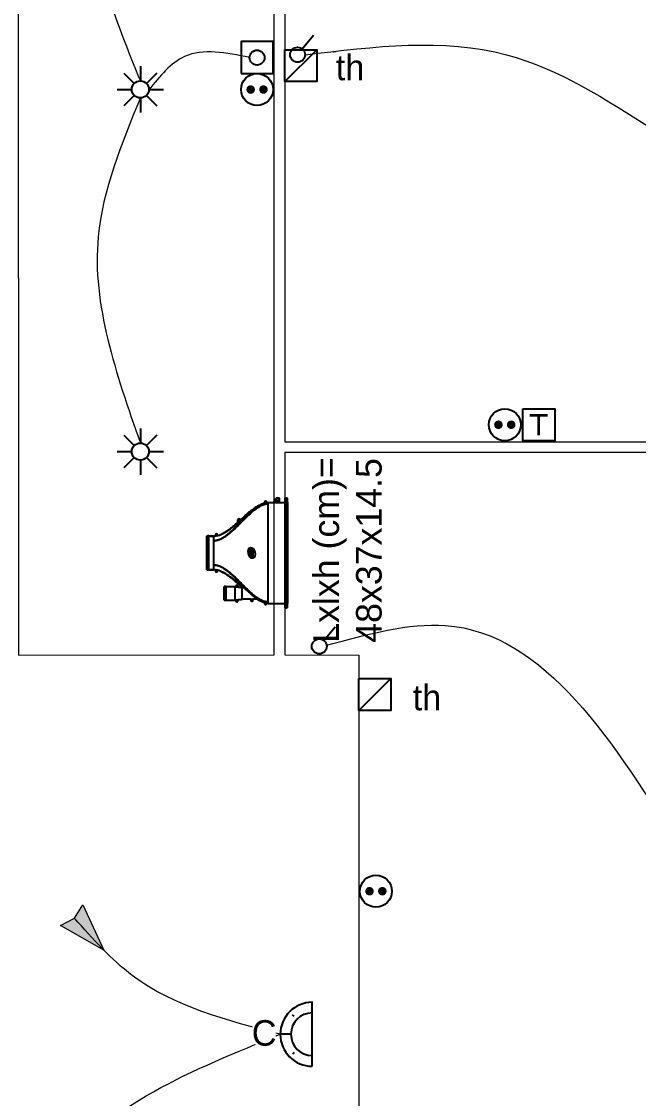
# Model space of a CAD drawing. Header units: millimetres. Extents: x 449410 to 506007, y -379864 to -318775.
# Drawn here: x 471650 to 474544, y -337334 to -332279 of the extents above; entities that cross this region are included whole.
import ezdxf
from ezdxf import colors
from ezdxf.entities.mleader import LeaderData, LeaderLine
from ezdxf.math import Vec2, Vec3

# ---------------------------------------------------------------- set-up
doc = ezdxf.new("R2010")
doc.units = ezdxf.units.MM
doc.set_wipeout_variables(frame=1)
doc.layers.add('_GAZELEC-RESERVATION', color=1, linetype='Continuous', lineweight=18)
for name, color, linetype in [('prlm-CHAUFF', 30, 'Continuous'), ('prlm-ELEC-CFA', 181, 'Continuous'), ('prlm-ELEC-CFO', 201, 'Continuous')]:
    doc.layers.add(name, color=color, linetype=linetype)
doc.layers.add('prlm-xpoly', color=7, linetype='Continuous', plot=False)
doc.styles.add('prlm-elec-cfa', font='comic.ttf', dxfattribs={"height": 12})
doc.styles.add('prlm-elec-cfo', font='comic.ttf', dxfattribs={"height": 12})
doc.styles.get("Standard").update_dxf_attribs({"font": 'arial.ttf'})

# ---------------------------------------------------------------- blocks, each defined once
blk = doc.blocks.new('xi.twintop')
at = {"layer": 'prlm-CHAUFF', "ltscale": 50}
for p, q in [((-8, 35.6), (8, 35.6)), ((-7.9, 36.5), (7.9, 36.5)), ((-7.9, 35.6), (-7.9, 33.5)), ((-7.9, 33.5), (-7.9, 35.6)), ((7.9, 35.6), (7.9, 33.5)), ((7.9, 33.5), (7.9, 35.6)), ((-8.61, 31.95), (-8.61, 32.05)), ((-8.61, 32.05), (-8.51, 32.05)), ((-8.51, 31.95), (-8.61, 31.95)), ((-8.51, 32.16), (-8.41, 32.16)), ((-8.51, 32.05), (-8.51, 32.16)), ((-8.51, 31.84), (-8.51, 31.95)), ((-8.41, 31.84), (-8.51, 31.84)), ((-7.9, 32.5), (-8.46, 32.5)), ((-8.46, 31.5), (-8.16, 31.5)), ((-8.41, 32.16), (-8.41, 32.05)), ((-8.41, 32.05), (-8.3, 32.05)), ((-8.3, 31.95), (-8.41, 31.95)), ((-8.41, 31.95), (-8.41, 31.84)), ((-8.3, 32.05), (-8.3, 31.95)), ((-8.16, 31.5), (-7.95, 32.18)), ((-7.9, 32.5), (-7.95, 32.18)), ((-5.67, 33.5), (-7.9, 33.5)), ((5.67, 33.5), (-5.67, 33.5)), ((7.9, 33.5), (5.67, 33.5)), ((7.95, 32.18), (7.9, 32.5)), ((7.9, 32.5), (8.46, 32.5)), ((8.16, 31.5), (7.95, 32.18)), ((8.46, 31.5), (8.16, 31.5)), ((8.3, 31.95), (8.3, 32.05)), ((8.3, 32.05), (8.41, 32.05)), ((8.41, 31.95), (8.3, 31.95)), ((8.41, 32.16), (8.51, 32.16)), ((8.41, 32.05), (8.41, 32.16)), ((8.41, 31.84), (8.41, 31.95)), ((8.51, 31.84), (8.41, 31.84)), ((8.51, 32.16), (8.51, 32.05)), ((8.51, 32.05), (8.61, 32.05)), ((8.61, 31.95), (8.51, 31.95)), ((8.51, 31.95), (8.51, 31.84)), ((8.61, 32.05), (8.61, 31.95)), ((-15.75, 27.6), (-22.25, 27.6)), ((-22.15, 28.5), (-15.85, 28.5)), ((-22.15, 27.6), (-22.15, 23.5)), ((-22.15, 27.6), (-22.15, 23.5)), ((-15.85, 27.6), (-15.85, 23.5)), ((-15.85, 27.6), (-15.85, 23.5)), ((-9.41, 28.48), (-9.41, 28.48)), ((9.12, 29.02), (9.09, 29.02)), ((9.41, 28.48), (9.38, 28.48)), ((-22.56, 22.55), (-22.45, 22.55)), ((-22.56, 22.45), (-22.56, 22.55)), ((-22.45, 22.45), (-22.56, 22.45)), ((-22.45, 22.66), (-22.35, 22.66)), ((-22.45, 22.55), (-22.45, 22.66)), ((-22.45, 22.34), (-22.45, 22.45)), ((-22.35, 22.34), (-22.45, 22.34)), ((-22.4, 23), (-21.97, 23)), ((-21.85, 22), (-22.4, 22)), ((-22.35, 22.66), (-22.35, 22.55)), ((-22.35, 22.55), (-22.24, 22.55)), ((-22.24, 22.45), (-22.35, 22.45)), ((-22.35, 22.45), (-22.35, 22.34)), ((-22.24, 22.55), (-22.24, 22.45)), ((-15.85, 23.5), (-22.15, 23.5)), ((-21.97, 23), (-21.85, 22.06)), ((-21.85, 22.06), (-21.85, 22)), ((-16.2, 19.84), (-14.13, 22)), ((-14.13, 22), (-16.2, 19.84)), ((-16.15, 22.06), (-16.03, 23)), ((-16.15, 22), (-16.15, 22.06)), ((-15.6, 22), (-16.15, 22)), ((-16.03, 23), (-15.6, 23)), ((-15.76, 22.45), (-15.76, 22.55)), ((-15.76, 22.55), (-15.65, 22.55)), ((-15.65, 22.45), (-15.76, 22.45)), ((-15.65, 22.66), (-15.55, 22.66)), ((-15.65, 22.55), (-15.65, 22.66)), ((-15.65, 22.34), (-15.65, 22.45)), ((-15.55, 22.34), (-15.65, 22.34)), ((-15.55, 22.66), (-15.55, 22.55)), ((-15.55, 22.55), (-15.44, 22.55)), ((-15.55, 22.45), (-15.55, 22.34)), ((-15.44, 22.45), (-15.55, 22.45)), ((-15.44, 22.55), (-15.44, 22.45)), ((14.83, 21), (13.83, 22)), ((13.83, 22), (15.44, 22)), ((15.44, 21), (14.83, 21)), ((15.28, 21.45), (15.28, 21.55)), ((15.28, 21.55), (15.39, 21.55)), ((15.39, 21.45), (15.28, 21.45)), ((15.39, 21.66), (15.49, 21.66)), ((15.39, 21.55), (15.39, 21.66)), ((15.39, 21.34), (15.39, 21.45)), ((15.49, 21.34), (15.39, 21.34)), ((15.49, 21.66), (15.49, 21.55)), ((15.49, 21.55), (15.6, 21.55)), ((15.49, 21.45), (15.49, 21.34)), ((15.6, 21.45), (15.49, 21.45)), ((15.6, 21.55), (15.6, 21.45)), ((-22.36, 15.45), (-22.36, 15.55)), ((-22.36, 15.55), (-22.25, 15.55)), ((-22.25, 15.45), (-22.36, 15.45)), ((-22.25, 15.66), (-22.15, 15.66)), ((-22.25, 15.55), (-22.25, 15.66)), ((-22.25, 15.34), (-22.25, 15.45)), ((-22.15, 15.34), (-22.25, 15.34)), ((-22.2, 16), (-21.65, 16)), ((-22.15, 15.66), (-22.15, 15.55)), ((-22.15, 15.55), (-22.04, 15.55)), ((-22.15, 15.45), (-22.15, 15.34)), ((-22.04, 15.45), (-22.15, 15.45)), ((-22.04, 15.55), (-22.04, 15.45)), ((-21.8, 20), (-16.2, 20)), ((-21.8, 16), (-21.8, 20)), ((-21.8, 16), (-21.8, 20)), ((-21.65, 16), (-21.65, 15)), ((-16.2, 19.84), (-16.2, 20)), ((-16.2, 19.84), (-16.2, 20)), ((-21.65, 15), (-22.2, 15)), ((-21.8, 12.88), (-21.8, 15)), ((-21.8, 12.88), (-21.8, 15)), ((-23.96, 8.95), (-23.96, 9.05)), ((-23.96, 9.05), (-23.85, 9.05)), ((-23.85, 8.95), (-23.96, 8.95)), ((-23.85, 9.16), (-23.75, 9.16)), ((-23.85, 9.05), (-23.85, 9.16)), ((-23.85, 8.84), (-23.85, 8.95)), ((-23.75, 8.84), (-23.85, 8.84)), ((-23.8, 9.5), (-23.19, 9.5)), ((-23.36, 8.5), (-23.8, 8.5)), ((-23.75, 9.16), (-23.75, 9.05)), ((-23.75, 9.05), (-23.64, 9.05)), ((-23.75, 8.95), (-23.75, 8.84)), ((-23.64, 8.95), (-23.75, 8.95)), ((23.7, 8), (-23.7, 8)), ((-23.7, 8), (-23.7, 0)), ((-23.64, 9.05), (-23.64, 8.95)), ((-23.36, 8.42), (-23.36, 8.5)), ((23.19, 9.5), (23.8, 9.5)), ((23.36, 8.42), (23.36, 8.5)), ((23.8, 8.5), (23.36, 8.5)), ((23.64, 8.95), (23.64, 9.05)), ((23.64, 9.05), (23.75, 9.05)), ((23.75, 8.95), (23.64, 8.95)), ((23.7, 8), (23.7, 0)), ((23.75, 9.16), (23.85, 9.16)), ((23.75, 9.05), (23.75, 9.16)), ((23.75, 8.84), (23.75, 8.95)), ((23.85, 8.84), (23.75, 8.84)), ((23.85, 9.16), (23.85, 9.05)), ((23.85, 9.05), (23.96, 9.05)), ((23.85, 8.95), (23.85, 8.84)), ((23.96, 8.95), (23.85, 8.95)), ((23.96, 9.05), (23.96, 8.95)), ((-25.75, 0), (-25.75, -0.73)), ((25.75, 0), (-25.75, 0)), ((24.18, 4.47), (23.7, 4.81)), ((24.06, 4.42), (23.7, 4.66)), ((23.7, 2.6), (24.06, 2.6)), ((23.7, 2.57), (23.73, 2.6)), ((23.79, 2.6), (23.88, 2.51)), ((23.88, 2.51), (23.97, 2.6)), ((24.04, 2.6), (24.13, 2.51)), ((24.06, 2.6), (24.06, 4.42)), ((24.64, 4.04), (24.06, 4.42)), ((24.64, 2.6), (24.06, 2.6)), ((24.13, 2.51), (24.22, 2.6)), ((24.2, 4.46), (24.18, 4.47)), ((24.18, 2.56), (24.24, 2.51)), ((24.54, 4.24), (24.2, 4.46)), ((24.24, 2.51), (24.3, 2.58)), ((24.28, 2.6), (24.37, 2.51)), ((24.35, 4.85), (24.33, 4.89)), ((24.35, 4.36), (24.35, 4.85)), ((24.35, 4.85), (24.36, 4.85)), ((24.37, 2.51), (24.46, 2.6)), ((24.41, 4.79), (24.43, 4.83)), ((24.41, 4.79), (24.41, 4.32)), ((25.01, 4.43), (24.41, 4.79)), ((24.42, 2.57), (24.48, 2.51)), ((24.43, 4.83), (25.04, 4.47)), ((24.48, 2.51), (24.56, 2.58)), ((24.54, 2.6), (24.63, 2.51)), ((24.63, 2.51), (24.72, 2.6)), ((24.64, 4.04), (24.72, 4.01)), ((24.64, 2.6), (24.64, 4.04)), ((24.72, 2.65), (24.64, 2.6)), ((24.64, 2.6), (24.64, 2.6)), ((25.66, 2.6), (24.64, 2.6)), ((24.7, 2.58), (24.77, 2.51)), ((24.72, 4.01), (24.72, 2.65)), ((24.72, 2.65), (25.71, 2.65)), ((24.73, 2.6), (24.82, 2.51)), ((24.77, 2.51), (24.79, 2.53)), ((24.82, 2.51), (24.91, 2.6)), ((24.9, 2.59), (24.98, 2.51)), ((24.98, 2.51), (25.07, 2.6)), ((25.04, 4.47), (25.01, 4.43)), ((25.01, 4.25), (25.01, 4.43)), ((25.02, 4.42), (25.01, 4.43)), ((25.06, 4.46), (25.02, 4.42)), ((25.02, 4.42), (25.02, 4.25)), ((25.28, 4.25), (25.02, 4.42)), ((25.02, 2.54), (25.05, 2.51)), ((25.04, 4.47), (25.06, 4.46)), ((25.05, 2.51), (25.09, 2.55)), ((25.06, 4.46), (25.39, 4.24)), ((25.06, 2.58), (25.13, 2.51)), ((25.13, 2.51), (25.22, 2.6)), ((25.19, 2.57), (25.25, 2.51)), ((25.25, 2.51), (25.34, 2.6)), ((25.27, 2.53), (25.29, 2.51)), ((25.29, 2.51), (25.32, 2.54)), ((25.31, 2.56), (25.36, 2.51)), ((25.36, 2.51), (25.45, 2.6)), ((25.4, 2.55), (25.44, 2.51)), ((25.44, 2.51), (25.53, 2.6)), ((25.48, 2.54), (25.51, 2.51)), ((25.51, 2.51), (25.6, 2.6)), ((25.53, 2.53), (25.55, 2.51)), ((25.55, 2.51), (25.64, 2.6)), ((25.71, 2.65), (25.66, 2.6)), ((25.66, 2.6), (25.66, 2.6)), ((25.71, 2.65), (25.71, 4.01)), ((25.75, 0), (25.75, -0.73)), ((-25.75, -0.81), (-25.75, -0.73)), ((-25.75, -0.73), (25.75, -0.73)), ((-25.75, -1.3), (-25.75, -0.81)), ((25.75, -0.81), (-25.75, -0.81)), ((-25.75, -1.3), (25.75, -1.3)), ((23.75, -0.99), (-23.75, -0.99)), ((-23.75, -1.06), (-23.75, -0.99)), ((-23.55, -0.99), (-23.75, -1.06)), ((-23.75, -1.06), (23.75, -1.06)), ((23.75, -1.11), (-23.75, -1.11)), ((-23.75, -1.16), (-23.75, -1.11)), ((-23.59, -1.11), (-23.75, -1.16)), ((-23.75, -1.16), (23.75, -1.16)), ((23.75, -1.2), (-23.75, -1.2)), ((-23.75, -1.23), (-23.75, -1.2)), ((-23.64, -1.2), (-23.75, -1.23)), ((-23.75, -1.23), (23.75, -1.23)), ((23.75, -1.26), (-23.75, -1.26)), ((-23.75, -1.28), (-23.75, -1.26)), ((-23.68, -1.26), (-23.75, -1.28)), ((-23.75, -1.28), (23.75, -1.28)), ((23.75, -1.29), (-23.75, -1.29)), ((-23.75, -1.3), (-23.75, -1.29)), ((-23.73, -1.29), (-23.75, -1.3)), ((-23.75, -1.3), (23.75, -1.3)), ((23.75, -1.06), (23.55, -0.99)), ((23.75, -1.16), (23.59, -1.11)), ((23.75, -1.23), (23.64, -1.2)), ((23.75, -1.28), (23.68, -1.26)), ((23.75, -1.3), (23.73, -1.29)), ((23.75, -0.99), (23.75, -1.06)), ((23.75, -1.11), (23.75, -1.16)), ((23.75, -1.2), (23.75, -1.23)), ((23.75, -1.26), (23.75, -1.28)), ((23.75, -1.29), (23.75, -1.3)), ((25.75, -0.73), (25.75, -0.81)), ((25.75, -1.3), (25.75, -0.81))]:
    blk.add_line(p, q, dxfattribs=at)
for centre, radius in [((-8.46, 32), 0.3), ((-8.46, 32), 0.25), ((8.46, 32), 0.3), ((8.46, 32), 0.25), ((-22.4, 22.5), 0.3), ((-22.4, 22.5), 0.25), ((-15.6, 22.5), 0.3), ((-15.6, 22.5), 0.25), ((15.44, 21.5), 0.3), ((15.44, 21.5), 0.25), ((-22.2, 15.5), 0.3), ((-22.2, 15.5), 0.25), ((-23.8, 9), 0.3), ((-23.8, 9), 0.25), ((23.8, 9), 0.3), ((23.8, 9), 0.25)]:
    blk.add_circle(centre, radius, dxfattribs=at)
for centre, radius, start, end in [((-6.01, 35.83), 2, 160.5755, 186.7441), ((-6.01, 35.83), 2, 160.5755, 186.7441), ((6.01, 35.83), 2, 353.2559, 19.4245), ((6.01, 35.83), 2, 353.2559, 19.4245), ((-19.51, 34.47), 11.74, 332.3321, 345.441), ((-19.16, 34.32), 11.35, 332.1374, 345.6929), ((-8.46, 32), 0.5, 90, 270), ((-15.67, 33.51), 7.77, 352.5456, 359.9423), ((-15.72, 33.51), 7.82, 352.5763, 359.9264), ((-15.07, 33.49), 7.17, 352.0923, 353.5448), ((-15.07, 33.49), 7.17, 353.9053, 0.1157), ((15.11, 33.49), 7.25, 179.9215, 187.8382), ((15.67, 33.51), 7.77, 180.0577, 187.4544), ((15.72, 33.51), 7.82, 180.0736, 187.4237), ((21.1, 34.98), 13.43, 192.9954, 216.0824), ((19.16, 34.32), 11.35, 194.4106, 207.8626), ((8.46, 32), 0.5, 270, 90), ((-20.26, 27.83), 2, 160.5755, 186.7441), ((-20.26, 27.83), 2, 160.5755, 186.7441), ((-17.74, 27.83), 2, 353.2559, 19.4245), ((-17.74, 27.83), 2, 353.2559, 19.4245), ((-43.13, 48.06), 39, 319.3887, 329.86), ((-43.13, 48.06), 39, 319.3887, 329.8601), ((-26.92, 38.17), 20.01, 331.0483, 332.7983), ((-26.92, 38.17), 20.01, 331.0482, 332.7982), ((26.92, 38.17), 20.01, 207.2018, 208.9518), ((43.13, 48.06), 39, 210.1399, 220.6113), ((43.13, 48.06), 39, 212.5506, 220.6113), ((-22.4, 22.5), 0.5, 90, 270), ((-15.6, 22.5), 0.5, 270, 90), ((-22.51, 30.1), 11.66, 315.9701, 320.4245), ((-22.76, 30.33), 11.99, 316.0326, 320.3619), ((22.51, 30.1), 11.66, 219.5755, 224.0299), ((22.76, 30.33), 11.99, 219.6381, 223.9674), ((15.44, 21.5), 0.5, 270, 90), ((-22.2, 15.5), 0.5, 90, 270), ((-2.48, -0.77), 23.65, 136.4099, 144.7501), ((-44.74, 40.05), 35.1, 315.7111, 319.5265), ((-23.8, 9), 0.5, 90, 270), ((-11.41, 6.64), 12.12, 163.7263, 166.3852), ((17.64, -7.23), 13.85, 61.9182, 64.0515), ((17.76, -6.88), 13.43, 62.115, 63.7632), ((23.8, 9), 0.5, 270, 90), ((18.29, -6.04), 12.5, 61.3177, 61.5903), ((24.75, 5.45), 0.703, 233.033, 242.9325), ((24.72, 5.11), 0.448, 214.6713, 225.4982), ((25.88, 4.92), 0.836, 234.1326, 239.2425), ((18.29, -6.04), 12.5, 53.7494, 55.0637)]:
    blk.add_arc(centre, radius, start, end, dxfattribs=at)
blk.add_ellipse((0, 15.55), major_axis=(2.49, 0.57), ratio=0.600775, dxfattribs=at)
for points, knots in [([(-5.67, 33.5), (-5.67, 33.33), (-5.68, 33.16), (-5.7, 32.82), (-5.72, 32.65), (-5.8, 32.15), (-5.87, 31.82), (-6.05, 31.16), (-6.16, 30.84), (-6.41, 30.21), (-6.55, 29.9), (-7, 29), (-7.34, 28.43), (-8.08, 27.34), (-8.47, 26.81), (-9.69, 25.27), (-10.57, 24.3), (-12.38, 22.39), (-13.32, 21.46), (-15.19, 19.6), (-16.12, 18.67), (-17.95, 16.77), (-18.84, 15.8), (-20.08, 14.27), (-20.47, 13.75), (-21.03, 12.94), (-21.21, 12.66), (-21.55, 12.09), (-21.72, 11.8), (-22.17, 10.91), (-22.43, 10.31), (-22.7, 9.36), (-22.77, 9.03), (-22.86, 8.47), (-22.88, 8.24), (-22.89, 8)], [0, 0, 0, 0, 0.015625, 0.015625, 0.03125, 0.03125, 0.0625, 0.0625, 0.09375, 0.09375, 0.125, 0.125, 0.1875, 0.1875, 0.25, 0.25, 0.375, 0.375, 0.5, 0.5, 0.625, 0.625, 0.75, 0.75, 0.8125, 0.8125, 0.84375, 0.84375, 0.875, 0.875, 0.9375, 0.9375, 0.96875, 0.96875, 0.9907189, 0.9907189, 0.9907189, 0.9907189]), ([(-18.04, 17.26), (-16.85, 18.51), (-15.59, 19.7), (-13.1, 22.1), (-11.85, 23.3), (-10.07, 25.17), (-9.49, 25.81), (-8.39, 27.13), (-7.87, 27.82), (-7.16, 28.91), (-6.93, 29.29), (-6.52, 30.07), (-6.33, 30.48), (-6.02, 31.31), (-5.89, 31.74), (-5.76, 32.39), (-5.73, 32.61), (-5.69, 32.95), (-5.69, 33.06), (-5.67, 33.28), (-5.67, 33.39), (-5.67, 33.5)], [0, 0, 0, 0, 0.25, 0.25, 0.5, 0.5, 0.625, 0.625, 0.75, 0.75, 0.8125, 0.8125, 0.875, 0.875, 0.9375, 0.9375, 0.96875, 0.96875, 0.984375, 0.984375, 1, 1, 1, 1]), ([(5.67, 33.5), (5.67, 33.33), (5.68, 33.16), (5.71, 32.81), (5.73, 32.64), (5.81, 32.14), (5.88, 31.8), (6.08, 31.14), (6.2, 30.82), (6.47, 30.19), (6.62, 29.88), (7.1, 28.98), (7.46, 28.42), (8.23, 27.34), (8.65, 26.82), (9.93, 25.3), (10.84, 24.34), (12.72, 22.46), (13.69, 21.54), (15.61, 19.69), (16.57, 18.77), (18.43, 16.87), (19.34, 15.9), (20.59, 14.36), (20.99, 13.83), (21.55, 13), (21.73, 12.72), (22.07, 12.15), (22.24, 11.85), (22.69, 10.95), (22.94, 10.33), (23.21, 9.37), (23.28, 9.05), (23.36, 8.48), (23.38, 8.24), (23.39, 8)], [0, 0, 0, 0, 0.015625, 0.015625, 0.03125, 0.03125, 0.0625, 0.0625, 0.09375, 0.09375, 0.125, 0.125, 0.1875, 0.1875, 0.25, 0.25, 0.375, 0.375, 0.5, 0.5, 0.625, 0.625, 0.75, 0.75, 0.8125, 0.8125, 0.84375, 0.84375, 0.875, 0.875, 0.9375, 0.9375, 0.96875, 0.96875, 0.9908046, 0.9908046, 0.9908046, 0.9908046]), ([(22.89, 8), (22.88, 8.24), (22.86, 8.47), (22.77, 9.03), (22.7, 9.36), (22.43, 10.31), (22.17, 10.91), (21.72, 11.8), (21.55, 12.09), (21.21, 12.66), (21.03, 12.94), (20.47, 13.75), (20.08, 14.27), (18.84, 15.8), (17.95, 16.77), (16.12, 18.67), (15.18, 19.6), (13.32, 21.46), (12.38, 22.39), (10.57, 24.3), (9.69, 25.27), (8.47, 26.81), (8.08, 27.34), (7.34, 28.43), (7, 29), (6.55, 29.9), (6.41, 30.21), (6.16, 30.84), (6.05, 31.16), (5.87, 31.82), (5.79, 32.15), (5.72, 32.65), (5.7, 32.82), (5.68, 33.16), (5.67, 33.33), (5.67, 33.5)], [0.0092808, 0.0092808, 0.0092808, 0.0092808, 0.03125, 0.03125, 0.0625, 0.0625, 0.125, 0.125, 0.15625, 0.15625, 0.1875, 0.1875, 0.25, 0.25, 0.375, 0.375, 0.5, 0.5, 0.625, 0.625, 0.75, 0.75, 0.8125, 0.8125, 0.875, 0.875, 0.90625, 0.90625, 0.9375, 0.9375, 0.96875, 0.96875, 0.984375, 0.984375, 1, 1, 1, 1]), ([(-8.9, 29.46), (-9.06, 29.12), (-9.43, 28.41), (-10.08, 27.35), (-10.83, 26.27), (-11.65, 25.18), (-12.54, 24.1), (-13.65, 22.81), (-14.86, 21.46), (-15.81, 20.43), (-16.2, 20)], [0.1568082, 0.1568082, 0.1568082, 0.1568082, 0.2305418, 0.3149874, 0.4025619, 0.4929385, 0.5856877, 0.6803551, 0.8317746, 0.9509578, 0.9509578, 0.9509578, 0.9509578]), ([(14.38, 22), (14.06, 22.36), (13.37, 23.14), (12.33, 24.35), (11.38, 25.54), (10.58, 26.62), (9.93, 27.59), (9.37, 28.52), (9.05, 29.15), (8.91, 29.44)], [0.5730592, 0.5730592, 0.5730592, 0.5730592, 0.626259, 0.6884084, 0.7489718, 0.7930827, 0.8358988, 0.8773199, 0.9123747, 0.9123747, 0.9123747, 0.9123747]), ([(23.19, 9.5), (23.12, 9.79), (23.04, 10.07), (22.86, 10.64), (22.75, 10.92), (22.41, 11.74), (22.14, 12.27), (21.56, 13.3), (21.24, 13.8), (20.57, 14.77), (20.21, 15.25), (19.11, 16.65), (18.33, 17.54), (16.73, 19.29), (15.91, 20.15), (15.09, 21)], [0, 0, 0, 0, 0.0625, 0.0625, 0.125, 0.125, 0.25, 0.25, 0.375, 0.375, 0.5, 0.5, 0.75, 0.75, 1, 1, 1, 1]), ([(21.4, 13.55), (21.3, 13.71), (20.98, 14.2), (20.41, 15.02), (19.67, 15.99), (18.88, 16.96), (17.95, 18.04), (16.9, 19.22), (15.98, 20.24), (15.44, 20.84), (15.29, 21)], [0.1694223, 0.1694223, 0.1694223, 0.1694223, 0.1906001, 0.2339285, 0.2787061, 0.3247019, 0.3716424, 0.4351709, 0.4991397, 0.523565, 0.523565, 0.523565, 0.523565]), ([(-23.39, 8), (-23.38, 8.28), (-23.35, 8.55), (-23.25, 9.19), (-23.16, 9.55), (-22.84, 10.61), (-22.54, 11.29), (-21.83, 12.6), (-21.42, 13.22), (-20.56, 14.41), (-20.09, 14.98), (-19.62, 15.54)], [0.0331631, 0.0331631, 0.0331631, 0.0331631, 0.125, 0.125, 0.25, 0.25, 0.5, 0.5, 0.75, 0.75, 1, 1, 1, 1]), ([(-18.04, 17.26), (-17.81, 17.52), (-17.58, 17.79), (-17.17, 18.3), (-16.98, 18.55), (-16.64, 19.03), (-16.49, 19.25), (-16.32, 19.53), (-16.28, 19.62), (-16.22, 19.76), (-16.2, 19.81), (-16.2, 19.84)], [0, 0, 0, 0, 0.25, 0.25, 0.5, 0.5, 0.75, 0.75, 0.875, 0.875, 1, 1, 1, 1]), ([(-1.94, 14.63), (-1.21, 15.35), (-0.84, 15.44), (-0.45, 15.4), (0.16, 15.33), (0.81, 14.93), (1.54, 15.51)], [0, 0, 0, 0, 0.389075, 0.389075, 0.389075, 1, 1, 1, 1]), ([(-1.63, 15.67), (-0.9, 16.39), (-0.53, 16.49), (-0.14, 16.44), (0.47, 16.38), (1.12, 15.98), (1.85, 16.55)], [0, 0, 0, 0, 0.389075, 0.389075, 0.389075, 1, 1, 1, 1]), ([(-23.19, 9.5), (-23.12, 9.8), (-23.04, 10.09), (-22.9, 10.53), (-22.84, 10.67), (-22.74, 10.96), (-22.68, 11.1), (-22.5, 11.53), (-22.37, 11.8), (-22.1, 12.35), (-21.95, 12.61), (-21.8, 12.88)], [0, 0, 0, 0, 0.25, 0.25, 0.375, 0.375, 0.5, 0.5, 0.75, 0.75, 1, 1, 1, 1]), ([(-21.8, 12.88), (-21.96, 12.6), (-22.11, 12.32), (-22.4, 11.74), (-22.54, 11.45), (-22.78, 10.85), (-22.89, 10.55), (-23.01, 10.17), (-23.03, 10.1), (-23.05, 10.03)], [0, 0, 0, 0, 0.25, 0.25, 0.5, 0.5, 0.75, 0.75, 0.8062429, 0.8062429, 0.8062429, 0.8062429]), ([(24.24, 4.96), (24.23, 4.96), (24.23, 4.96), (24.22, 4.97), (24.2, 4.97), (24.19, 4.97), (24.18, 4.98), (24.16, 4.98), (24.15, 4.98), (24.13, 4.99), (24.11, 4.99), (24.09, 4.99), (24.08, 4.99), (24.05, 4.99), (24.02, 4.99), (23.98, 4.99), (23.93, 4.98), (23.89, 4.98), (23.84, 4.97), (23.78, 4.96), (23.74, 4.95), (23.71, 4.95), (23.7, 4.94)], [0.1059402, 0.1059402, 0.1059402, 0.1059402, 0.1359504, 0.1694868, 0.202886, 0.2361704, 0.2693627, 0.3024859, 0.3355633, 0.3686184, 0.401675, 0.434757, 0.4678887, 0.5010941, 0.5629781, 0.6246926, 0.6863942, 0.7482374, 0.8103737, 0.8729511, 0.9361135, 0.9654522, 0.9654522, 0.9654522, 0.9654522]), ([(23.7, 4.91), (23.71, 4.91), (23.72, 4.91), (23.74, 4.92), (23.78, 4.92), (23.81, 4.93), (23.83, 4.93), (23.86, 4.94), (23.89, 4.94), (23.92, 4.95), (23.94, 4.95), (23.97, 4.95), (23.99, 4.96), (24.02, 4.96), (24.04, 4.96), (24.06, 4.96), (24.08, 4.96), (24.11, 4.96), (24.14, 4.96), (24.18, 4.96), (24.21, 4.95), (24.24, 4.95), (24.26, 4.94), (24.28, 4.93), (24.3, 4.92), (24.32, 4.91), (24.33, 4.9), (24.33, 4.89)], [0.053874, 0.053874, 0.053874, 0.053874, 0.0607104, 0.0907643, 0.1206402, 0.1503557, 0.1799287, 0.2093776, 0.238721, 0.2679778, 0.2971672, 0.3263086, 0.3554219, 0.3845269, 0.4136437, 0.4427926, 0.4719939, 0.5012681, 0.5562327, 0.6110034, 0.6657154, 0.7205017, 0.7754929, 0.8308166, 0.8865967, 0.9429527, 1, 1, 1, 1]), ([(24.35, 4.85), (24.35, 4.86), (24.35, 4.86), (24.34, 4.87), (24.33, 4.88), (24.32, 4.88), (24.31, 4.89), (24.3, 4.89), (24.29, 4.9), (24.28, 4.9), (24.26, 4.91), (24.25, 4.91), (24.23, 4.91), (24.22, 4.92), (24.2, 4.92), (24.18, 4.92), (24.17, 4.92), (24.15, 4.92), (24.12, 4.92), (24.09, 4.92), (24.05, 4.92), (24, 4.92), (23.95, 4.91), (23.9, 4.9), (23.85, 4.89), (23.79, 4.88), (23.74, 4.87), (23.71, 4.86), (23.7, 4.86)], [0, 0, 0, 0, 0.0300773, 0.0600539, 0.0899314, 0.1197114, 0.1493956, 0.1789856, 0.2084831, 0.2378898, 0.2672073, 0.2964374, 0.3255817, 0.3546421, 0.3836203, 0.4125181, 0.4413372, 0.4700795, 0.4987468, 0.5532579, 0.6080368, 0.6630958, 0.7184471, 0.7741027, 0.8300742, 0.8863734, 0.9430116, 0.9677174, 0.9677174, 0.9677174, 0.9677174]), ([(24.65, 4.2), (24.65, 4.2), (24.64, 4.2), (24.64, 4.2), (24.63, 4.2), (24.63, 4.2), (24.62, 4.2), (24.61, 4.21), (24.6, 4.21), (24.59, 4.21), (24.58, 4.22), (24.55, 4.23), (24.54, 4.24), (24.54, 4.24)], [0, 0, 0, 0, 0.061789, 0.122374, 0.182441, 0.242697, 0.303842, 0.366548, 0.43144, 0.49908, 0.668346, 0.832646, 1, 1, 1, 1]), ([(25.45, 4.21), (25.44, 4.21), (25.44, 4.22), (25.43, 4.22), (25.41, 4.23), (25.4, 4.23), (25.39, 4.24), (25.37, 4.24), (25.36, 4.25), (25.34, 4.25), (25.32, 4.25), (25.3, 4.26), (25.29, 4.26), (25.27, 4.26), (25.24, 4.26), (25.22, 4.26), (25.2, 4.26), (25.17, 4.26), (25.13, 4.26), (25.08, 4.26), (25.03, 4.26), (24.97, 4.25), (24.91, 4.24), (24.85, 4.24), (24.79, 4.23), (24.72, 4.21), (24.67, 4.21), (24.65, 4.2)], [0.0304712, 0.0304712, 0.0304712, 0.0304712, 0.0599457, 0.0897682, 0.1195016, 0.1491541, 0.1787343, 0.2082505, 0.2377114, 0.2671256, 0.2965018, 0.3258487, 0.355175, 0.3844897, 0.4138015, 0.4431194, 0.4724522, 0.5018089, 0.5568669, 0.611863, 0.6668562, 0.7219052, 0.7770682, 0.8324028, 0.8879658, 0.9438132, 1, 1, 1, 1]), ([(25.71, 4.01), (25.69, 4.04), (25.65, 4.06), (25.55, 4.09), (25.48, 4.1), (25.35, 4.1), (25.31, 4.1), (25.21, 4.09), (25.16, 4.09), (24.98, 4.06), (24.86, 4.04), (24.72, 4.01)], [0, 0, 0, 0, 0.25, 0.25, 0.5, 0.5, 0.625, 0.625, 0.75, 0.75, 1, 1, 1, 1])]:
    blk.add_open_spline(points, degree=3, knots=knots, dxfattribs=at)
for points in [[(-22.15, 23.5), (-22.15, 23.33), (-22.14, 23.17), (-22.13, 23)], [(-22.15, 23.5), (-22.15, 23.33), (-22.14, 23.17), (-22.13, 23)], [(-22.01, 22), (-21.91, 21.33), (-21.8, 20.67), (-21.8, 20)], [(-22.01, 22), (-21.91, 21.33), (-21.8, 20.67), (-21.8, 20)], [(-15.99, 22), (-16.09, 21.33), (-16.2, 20.67), (-16.2, 20)], [(-15.99, 22), (-16.09, 21.33), (-16.2, 20.67), (-16.2, 20)], [(-15.85, 23.5), (-15.85, 23.33), (-15.86, 23.17), (-15.87, 23)], [(-15.85, 23.5), (-15.85, 23.33), (-15.86, 23.17), (-15.87, 23)], [(-1.78, 15.16), (-1.06, 15.88), (-0.68, 15.97), (-0.29, 15.93)], [(-0.39, 15.58), (-0.78, 15.62), (-1.16, 15.52), (-1.78, 15.16)], [(-0.23, 16.09), (-0.63, 16.13), (-1.01, 16.03), (-1.63, 15.67)], [(1.54, 15.51), (0.72, 14.57), (0.07, 14.98), (-0.55, 15.04)], [(1.7, 16.04), (0.88, 15.1), (0.23, 15.51), (-0.39, 15.58)], [(-0.29, 15.93), (0.32, 15.87), (0.96, 15.47), (1.7, 16.04)], [(1.85, 16.55), (1.03, 15.62), (0.38, 16.02), (-0.23, 16.09)], [(-0.55, 15.04), (-0.94, 15.09), (-1.32, 14.99), (-1.94, 14.63)], [(-23.19, 9.5), (-23.26, 9.17), (-23.32, 8.84), (-23.36, 8.5)], [(23.36, 8.5), (23.32, 8.84), (23.26, 9.17), (23.19, 9.5)]]:
    blk.add_open_spline(points, degree=3, dxfattribs=at)
at = {"layer": 'prlm-CHAUFF', "ltscale": 50, "insert": (-42.19, -13.41), "char_height": 12, "width": 139.7925, "attachment_point": 1}
blk.add_mtext('Lxlxh (cm)= 48x37x14.5', dxfattribs=at)
blk = doc.blocks.new('xi.th-ch')
at = {"layer": 'prlm-CHAUFF', "color": 0, "linetype": 'ByBlock', "lineweight": -2, "flags": 128}
blk.add_lwpolyline([(-7.5, 7.5), (7.5, 7.5), (7.5, -7.5), (-7.5, -7.5)], close=True, dxfattribs=at)
at = {"layer": 'prlm-CHAUFF', "color": 0}
blk.add_lwpolyline([(-7.5, -7.5), (7.5, 7.5)], dxfattribs=at)
blk = doc.blocks.new('xi.PC')
at = {"color": 0, "lineweight": 5}
blk.add_wipeout([(-7.5, -7.5), (7.5, -7.5), (7.5, 7.5), (-7.5, 7.5)], dxfattribs=at).dxf.layer = 'prlm-ELEC-CFO'
at = {"layer": 'prlm-ELEC-CFO', "color": 0, "linetype": 'ByBlock', "lineweight": 5, "const_width": 2}
for points in [[(-4, 0, 1), (-2, 0, 1)], [(2, 0, 1), (4, 0, 1)]]:
    blk.add_lwpolyline(points, format="xyb", close=True, dxfattribs=at)
at = {"layer": 'prlm-ELEC-CFO', "color": 0, "linetype": 'ByBlock', "lineweight": -2}
blk.add_circle((0, 0), 7.5, dxfattribs=at)
blk = doc.blocks.new('xi.BP')
at = {"layer": 'prlm-ELEC-CFO', "color": 0, "flags": 128}
blk.add_lwpolyline([(-7.5, -7.5), (7.5, -7.5), (7.5, 7.5), (-7.5, 7.5)], close=True, dxfattribs=at)
at = {"layer": 'prlm-ELEC-CFO', "color": 0}
blk.add_circle((0, 0), 3.5, dxfattribs=at)
blk = doc.blocks.new('xi.SPOT')
at = {"color": 0, "lineweight": 5}
blk.add_wipeout([(-4, 0), (-2.83, -2.83), (0, -4), (2.83, -2.83), (4, 0), (2.83, 2.83), (0, 4), (-2.83, 2.83)], dxfattribs=at).dxf.layer = 'prlm-ELEC-CFO'
at = {"layer": 'prlm-ELEC-CFO', "color": 0, "linetype": 'ByBlock', "lineweight": -2, "flags": 128}
for points in [[(0, 10.88), (0, 4)], [(-7.69, 7.69), (-2.83, 2.83)], [(7.69, 7.69), (2.83, 2.83)], [(-10.88, 0), (-4, 0)], [(4, 0), (10.88, 0)], [(-2.83, -2.83), (-7.69, -7.69)], [(0, -4), (0, -10.88)], [(2.83, -2.83), (7.69, -7.69)]]:
    blk.add_lwpolyline(points, dxfattribs=at)
at = {"layer": 'prlm-ELEC-CFO', "color": 0, "linetype": 'ByBlock', "lineweight": -2}
blk.add_circle((0, 0), 4, dxfattribs=at)
blk = doc.blocks.new('xi.SA')
at = {"layer": 'prlm-ELEC-CFO', "color": 0}
blk.add_lwpolyline([(0.2, -1.28), (5.5, 5.28)], dxfattribs=at)
blk.add_circle((-2, -4), 3.5, dxfattribs=at)
blk = doc.blocks.new('xi.TEL')
at = {"layer": 'prlm-ELEC-CFA', "color": 0, "linetype": 'ByBlock', "lineweight": -2, "flags": 128}
blk.add_lwpolyline([(-7.5, 7.5), (7.5, 7.5), (7.5, -7.5), (-7.5, -7.5)], close=True, dxfattribs=at)
at = {"layer": 'prlm-ELEC-CFA', "color": 0, "linetype": 'ByBlock', "insert": (0, 0), "char_height": 10, "width": 11.36, "attachment_point": 5}
blk.add_mtext('{\\fVerdana|b0|i0|c0|p34;T}', dxfattribs=at)
blk = doc.blocks.new('xi.fl')
at = {"layer": 'prlm-ELEC-CFO'}
blk.add_hatch(color=0, dxfattribs=at).paths.add_polyline_path([(20.38, 0), (-1.98, -7.2), (0, 0), (-1.98, 7.2)])
at = {"layer": 'prlm-ELEC-CFO', "color": 0, "lineweight": 5}
blk.add_lwpolyline([(20.38, 0), (-1.98, -7.2), (0, 0), (-1.98, 7.2)], close=True, dxfattribs=at)
blk = doc.blocks.new('xi.lumC')
at = {"layer": 'prlm-ELEC-CFO', "color": 0, "linetype": 'ByBlock', "flags": 128}
blk.add_lwpolyline([(-15, 0), (15, 0, 1)], format="xyb", close=True, dxfattribs=at)
at = {"layer": 'prlm-ELEC-CFO', "color": 0}
for points in [[(0, 10), (0, 15)], [(-8.49, 8.49), (-9.19, 9.19)], [(8.49, 8.49), (9.19, 9.19)]]:
    blk.add_lwpolyline(points, dxfattribs=at)
blk.add_arc((0, 0), 10, 0, 180, dxfattribs=at)

msp = doc.modelspace()

# ---------------------------------------------------------------- linework, layer by layer
at = {"layer": 'prlm-ELEC-CFO', "lineweight": 13}
for points in [[(472207.468, -330937.509), (471981.797, -331689.72), (472207.468, -332557.509)], [(472207.468, -332637.509), (472009.673, -333289.588), (472207.468, -334257.509)], [(472863.748, -337032.7), (472169.776, -336756.623), (471898.738, -336488.027)], [(471518.725, -338382.723), (471809.258, -337686.209), (472863.748, -337032.7)]]:
    msp.add_spline(points, degree=3, dxfattribs=at)
at = {"layer": 'prlm-xpoly', "lineweight": 0}
for points in [[(471235, -332381.134), (471235.153, -331711.413), (471635.15, -331711.189), (471635.415, -335252.696), (472835.091, -335251.699), (472834.767, -330082.912), (472080.202, -330082.959), (472079.477, -328215.011), (470873.221, -328215.086), (470873.078, -330086.253), (469429.279, -330086.252), (469430.728, -332381.247)], [(472884.965, -334251.446), (476263.402, -334251.935), (476263.221, -331366.167), (472884.847, -331366.379)], [(476262.647, -338432.685), (476262.802, -334301.935), (472885.031, -334302.146), (472885.091, -335251.696), (473232.56, -335252.696), (473232.559, -338432.702)]]:
    msp.add_lwpolyline(points, close=True, dxfattribs=at)

# ---------------------------------------------------------------- block references
at = {"layer": 'prlm-CHAUFF', "xscale": 10, "yscale": 10, "zscale": 10}
for p in [(472959.913, -332486.056), (473307.545, -335438.098)]:
    msp.add_blockref('xi.th-ch', p, dxfattribs=at)
at = {"layer": 'prlm-CHAUFF', "xscale": 10, "yscale": 10, "zscale": 10, "rotation": 90.0000000000002}
msp.add_blockref('xi.twintop', (472885.061, -334773.056), dxfattribs=at)
at = {"layer": 'prlm-ELEC-CFA', "xscale": 10, "yscale": 10, "zscale": 10}
msp.add_blockref('xi.TEL', (474076.109, -334171.619), dxfattribs=at)
at = {"layer": 'prlm-ELEC-CFO', "xscale": 10, "yscale": 10, "zscale": 10}
for p in [(472964.889, -332394.959), (473066.859, -335172.219)]:
    msp.add_blockref('xi.SA', p, dxfattribs=at)
at = {"layer": 'prlm-ELEC-CFO', "xscale": 10, "yscale": 10, "zscale": 10, "rotation": 312.6319401446714}
msp.add_blockref('xi.fl', (471898.738, -336488.027), dxfattribs=at)

# ---------------------------------------------------------------- leaders
at = {"layer": '_GAZELEC-RESERVATION', "color": 6}
ml = msp.add_multileader_mtext('Standard', dxfattribs=at)
ml.set_content('résa n°16\\P300x800 en dalle haute', color=6)
ml.set_leader_properties()
ml.build(insert=Vec2(0, 0))
ml.multileader.update_dxf_attribs({"has_text_frame": 1, "arrow_head_size": 80, "scale": 20})
ctx = ml.context
ctx.base_point, ctx.scale, ctx.char_height, ctx.arrow_head_size, ctx.landing_gap_size, ctx.plane_origin = Vec3(467933.927, -333810.356), 20, 80, 80, 40, Vec3(462393.003, -333611.979)
notes = []
notes.append((ctx, [(0, (1, 1, 0), (469256.514, -333810.356), (-1, 0), 89.845, [(0, [(469664.97, -333130.779)], 0, [])])]))
ctx.mtext.insert, ctx.mtext.width, ctx.mtext.flow_direction = Vec3(467973.927, -333769.647), 1568.85041, 5
for ctx, leaders in notes:
    for number, flags, end, landing, length, lines in leaders:
        leader = LeaderData()
        leader.index, (leader.has_last_leader_line, leader.has_dogleg_vector, leader.attachment_direction) = number, flags
        leader.last_leader_point, leader.dogleg_vector, leader.dogleg_length = Vec3(end), Vec3(landing), length
        for number, points, colour, breaks in lines:
            line = LeaderLine()
            line.index, line.vertices, line.color, line.breaks = number, Vec3.list(points), colors.encode_raw_color(colour), breaks
            leader.lines.append(line)
        ctx.leaders.append(leader)

# ---------------------------------------------------------------- next in the draw order: block references
at = {"layer": 'prlm-ELEC-CFO', "xscale": 10, "yscale": 10, "zscale": 10}
for name, p in [('xi.PC', (472754.915, -332598.117)), ('xi.PC', (473917.079, -334171.596)), ('xi.SPOT', (472207.468, -334297.509)), ('xi.PC', (473312.559, -336361.262))]:
    msp.add_blockref(name, p, dxfattribs=at)

# ---------------------------------------------------------------- next in the draw order: texts
at = {"layer": 'prlm-CHAUFF', "lineweight": 20, "char_height": 120, "attachment_point": 5, "line_spacing_factor": 0.8, "style": 'prlm-elec-cfa', "bg_fill": 3, "box_fill_scale": 1.1, "bg_fill_color": 256, "bg_fill_transparency": 0}
for insert in [(473191.406, -332495.273), (473551.721, -335452.683)]:
    msp.add_mtext('th', dxfattribs=dict(at, insert=insert))
at = {"layer": 'prlm-ELEC-CFO', "lineweight": 20, "insert": (472788.162, -336966.37), "char_height": 120, "attachment_point": 2, "line_spacing_factor": 0.8, "style": 'prlm-elec-cfo', "bg_fill": 3, "box_fill_scale": 0.95, "bg_fill_color": 256, "bg_fill_transparency": 0}
msp.add_mtext('C', dxfattribs=at)

# ---------------------------------------------------------------- next in the draw order: linework, layer by layer
at = {"layer": 'prlm-ELEC-CFO', "lineweight": 13}
for points in [[(472979.889, -332434.959), (473925.451, -332434.959), (474616.08, -332787.907)], [(472719.92, -332447.556), (472415.022, -332442.674), (472247.386, -332600.065)], [(473081.383, -335206.469), (473637.901, -335113.772), (474749.718, -336176.677)]]:
    msp.add_spline(points, degree=3, dxfattribs=at)

# ---------------------------------------------------------------- next in the draw order: block references
at = {"layer": 'prlm-ELEC-CFO', "xscale": 10, "yscale": 10, "zscale": 10}
msp.add_blockref('xi.BP', (472754.915, -332448.117), dxfattribs=at)
at = {"layer": 'prlm-ELEC-CFO', "xscale": 10, "yscale": 10, "zscale": 10, "rotation": 89.99999333249048}
msp.add_blockref('xi.lumC', (473013.748, -337032.7), dxfattribs=at)

# ---------------------------------------------------------------- next in the draw order: leaders
at = {"layer": '_GAZELEC-RESERVATION', "color": 6}
ml = msp.add_multileader_mtext('Standard', dxfattribs=at)
ml.set_content('résa n°19\\P200x200 en dalle haute', color=6)
ml.set_leader_properties()
ml.build(insert=Vec2(0, 0))
ml.multileader.update_dxf_attribs({"has_text_frame": 1, "arrow_head_size": 80, "scale": 20})
ctx = ml.context
ctx.base_point, ctx.scale, ctx.char_height, ctx.arrow_head_size, ctx.landing_gap_size, ctx.plane_origin = Vec3(468070.845, -334772.781), 20, 80, 80, 40, Vec3(462522.445, -334574.404)
notes = []
notes.append((ctx, [(1, (1, 1, 0), (467981, -334772.781), (1, 0), 89.845, [(0, [(467650.932, -334287.367)], 0, [])])]))
ctx.mtext.insert, ctx.mtext.width, ctx.mtext.flow_direction = Vec3(468110.845, -334732.099), 1568.85041, 5
ml = msp.add_multileader_mtext('Standard', dxfattribs=at)
ml.set_content('résa n°17\\P300x500 en dalle haute', color=6)
ml.set_leader_properties()
ml.build(insert=Vec2(0, 0))
ml.multileader.update_dxf_attribs({"has_text_frame": 1, "arrow_head_size": 80, "scale": 20})
ctx = ml.context
ctx.base_point, ctx.scale, ctx.char_height, ctx.arrow_head_size, ctx.landing_gap_size, ctx.plane_origin = Vec3(465043.747, -335214.172), 20, 80, 80, 40, Vec3(459502.823, -335015.795)
notes.append((ctx, [(0, (1, 1, 0), (466366.334, -335214.172), (-1, 0), 89.845, [(0, [(466774.79, -334534.595)], 0, [])])]))
ctx.mtext.insert, ctx.mtext.width, ctx.mtext.flow_direction = Vec3(465083.747, -335173.463), 1568.85041, 5
ml = msp.add_multileader_mtext('Standard', dxfattribs=at)
ml.set_content('résa n°18\\P150x150 en dalle haute', color=6)
ml.set_leader_properties()
ml.build(insert=Vec2(0, 0))
ml.multileader.update_dxf_attribs({"has_text_frame": 1, "arrow_head_size": 80, "scale": 20})
ctx = ml.context
ctx.base_point, ctx.scale, ctx.char_height, ctx.arrow_head_size, ctx.landing_gap_size, ctx.plane_origin = Vec3(468070.845, -335214.172), 20, 80, 80, 40, Vec3(462522.445, -335015.795)
notes.append((ctx, [(0, (1, 1, 0), (469385.956, -335214.172), (-1, 0), 89.845, [(0, [(469503.932, -334904.956)], 0, [])])]))
ctx.mtext.insert, ctx.mtext.width, ctx.mtext.flow_direction = Vec3(468110.845, -335173.49), 1568.85041, 5
ml = msp.add_multileader_mtext('Standard', dxfattribs=at)
ml.set_content('résa n°20\\P200x200 en dalle haute', color=6)
ml.set_leader_properties()
ml.build(insert=Vec2(0, 0))
ml.multileader.update_dxf_attribs({"has_text_frame": 1, "arrow_head_size": 80, "scale": 20})
ctx = ml.context
ctx.base_point, ctx.scale, ctx.char_height, ctx.arrow_head_size, ctx.landing_gap_size, ctx.plane_origin = Vec3(468062.055, -336881.654), 20, 80, 80, 40, Vec3(462522.55, -336683.277)
notes.append((ctx, [(0, (1, 1, 0), (469386.061, -336881.654), (-1, 0), 89.845, [(0, [(469504.037, -336572.438)], 0, [])])]))
ctx.mtext.insert, ctx.mtext.width, ctx.mtext.flow_direction = Vec3(468102.055, -336840.972), 1568.85041, 5
for ctx, leaders in notes:
    for number, flags, end, landing, length, lines in leaders:
        leader = LeaderData()
        leader.index, (leader.has_last_leader_line, leader.has_dogleg_vector, leader.attachment_direction) = number, flags
        leader.last_leader_point, leader.dogleg_vector, leader.dogleg_length = Vec3(end), Vec3(landing), length
        for number, points, colour, breaks in lines:
            line = LeaderLine()
            line.index, line.vertices, line.color, line.breaks = number, Vec3.list(points), colors.encode_raw_color(colour), breaks
            leader.lines.append(line)
        ctx.leaders.append(leader)

# ---------------------------------------------------------------- next in the draw order: block references
at = {"layer": 'prlm-ELEC-CFO', "xscale": 10, "yscale": 10, "zscale": 10}
msp.add_blockref('xi.SPOT', (472207.468, -332597.509), dxfattribs=at)

doc.saveas('drawing.dxf')
